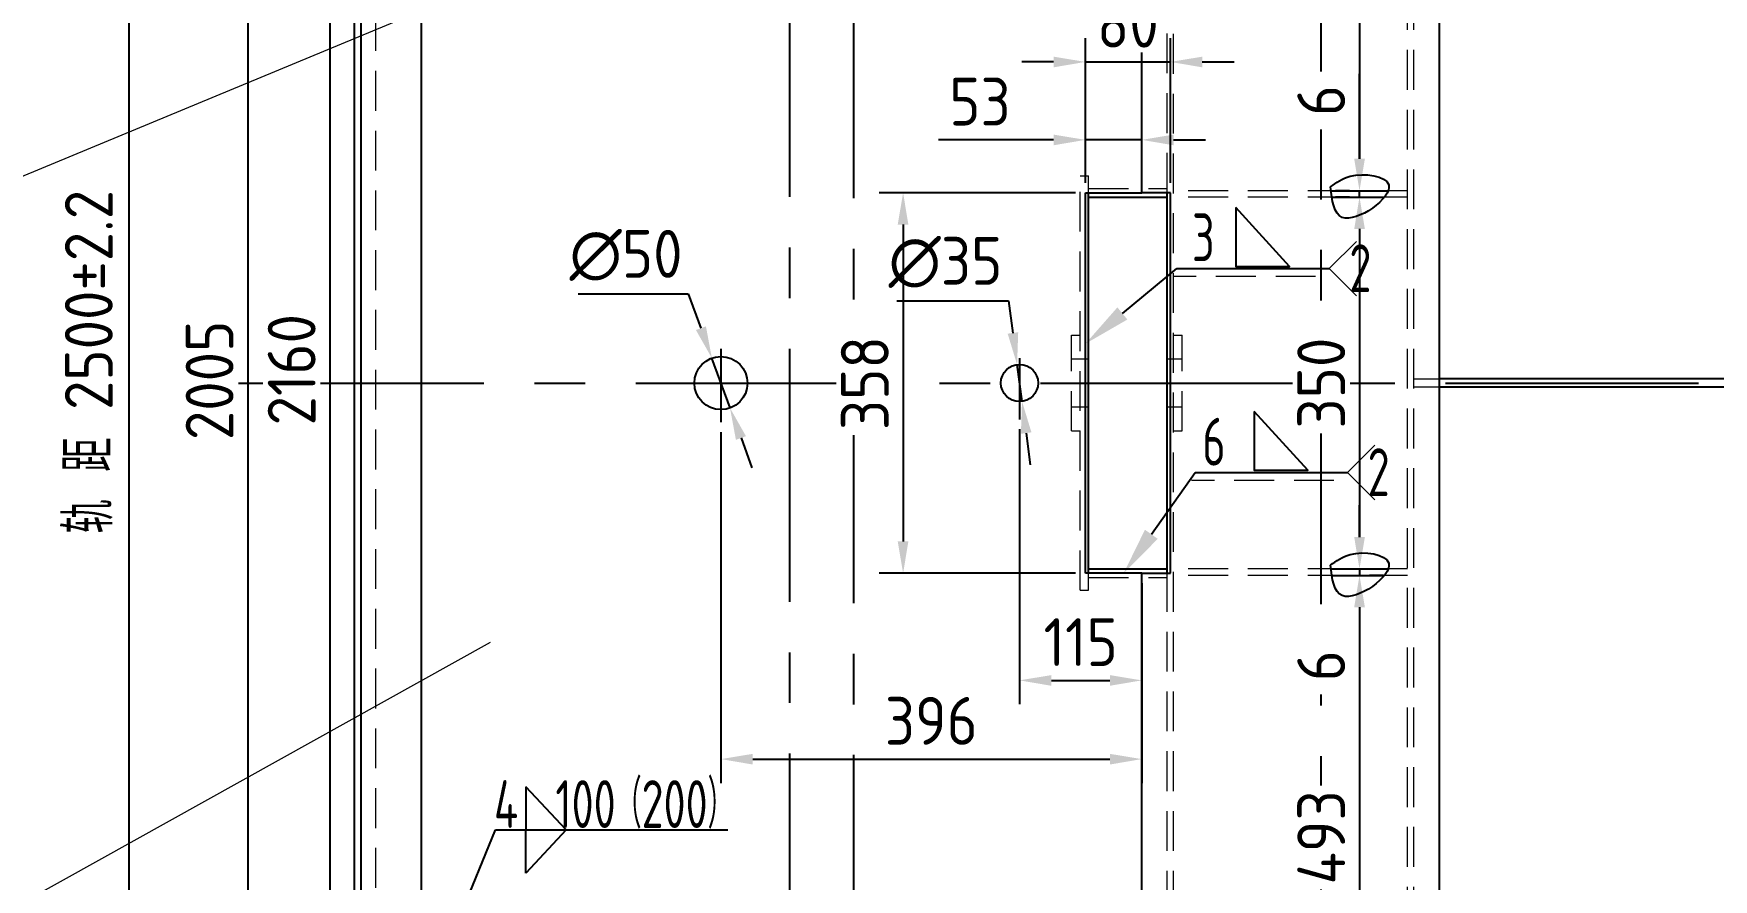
# Model space of a CAD drawing. Header units: millimetres. Extents: x 1747 to 2588, y -325 to 269.
# Drawn here: x 1802 to 1907.4, y -7.3 to 45.8 of the extents above; entities that cross this region are included whole.
import ezdxf
from ezdxf import colors
from ezdxf.entities.mleader import LeaderData, LeaderLine
from ezdxf.math import Vec2, Vec3

# ---------------------------------------------------------------- set-up
doc = ezdxf.new("R2010")
doc.units = ezdxf.units.MM
doc.linetypes.add('CENTER', pattern=[50.8, 31.75, -6.35, 6.35, -6.35])
doc.linetypes.add('DASHED', pattern=[0.75, 0.5, -0.25])
doc.layers.add('2细实线', color=3, linetype='Continuous')
doc.layers.add('3中心线', color=1, linetype='CENTER')
doc.layers.add('4虚线', color=2, linetype='DASHED', lineweight=18)
doc.layers.add('6标注', color=6, linetype='Continuous', lineweight=18)
doc.styles.get("Standard").update_dxf_attribs({"font": 'ISOCP.SHX', "bigfont": 'gbcbig.shx'})
doc.styles.add('wh_1', font='isocp.shx', dxfattribs={"bigfont": 'gbcbig.shx'})
doc.dimstyles.new('ISO-15', dxfattribs={"dimtxt": 3, "dimasz": 2, "dimexe": 1.5, "dimexo": 0.625, "dimgap": 0.9, "dimtad": 1, "dimlfac": 15, "dimdsep": 46, "dimtxsty": 'wh_1', "dimcen": 2.5, "dimadec": 0, "dimazin": 0, "dimtfac": 1, "dimtmove": 0, "dimatfit": 3, "dimfxl": 0.2, "dimtfill": 1, "dimarcsym": 0})
doc.dimstyles.new('ISO-15$3', dxfattribs={"dimtxt": 3, "dimasz": 2, "dimexe": 1.5, "dimexo": 0.625, "dimgap": 0.9, "dimtad": 1, "dimtih": 1, "dimtoh": 1, "dimlfac": 15, "dimdsep": 46, "dimtxsty": 'wh_1', "dimcen": 2.5, "dimadec": 0, "dimazin": 0, "dimtfac": 1, "dimtmove": 0, "dimatfit": 3, "dimfxl": 0.2, "dimtfill": 1, "dimarcsym": 0})

# ---------------------------------------------------------------- blocks, each defined once
blk = doc.blocks.new('*D320')
at = {"layer": '6标注', "color": 0, "lineweight": -2, "ltscale": 0.2, "transparency": 16777216}
for p, q in [((1819, 108.51), (1806.47, 108.51)), ((1807.97, 106.51), (1807.97, -56.16)), ((1814.96, -58.16), (1806.47, -58.16))]:
    blk.add_line(p, q, dxfattribs=at)
at = {"layer": '6标注', "color": 0, "ltscale": 0.2, "transparency": 16777216}
for points in [[(1807.64, 106.51), (1808.31, 106.51), (1807.97, 108.51)], [(1807.64, -56.16), (1808.31, -56.16), (1807.97, -58.16)]]:
    blk.add_solid(points, dxfattribs=at)
at = {"layer": 'Defpoints', "color": 0, "ltscale": 0.2, "transparency": 16777216}
for p in [(1819.63, 108.51), (1807.97, -58.16), (1815.58, -58.16)]:
    blk.add_point(p, dxfattribs=at)
at = {"layer": '6标注', "color": 0, "ltscale": 0.2, "transparency": 16777216, "insert": (1805.47, 25.18), "char_height": 3, "attachment_point": 5, "rotation": 90, "style": 'wh_1', "bg_fill": 3, "box_fill_scale": 1.1, "bg_fill_color": 256, "bg_fill_true_color": 13158600, "bg_fill_transparency": 0}
blk.add_mtext('轨 距 2500%%P2.2', dxfattribs=at)
blk = doc.blocks.new('*D323')
at = {"layer": '6标注', "color": 0, "lineweight": -2, "ltscale": 0.2, "transparency": 16777216}
for p, q in [((1822.83, 90.84), (1813.94, 90.84)), ((1815.44, 88.84), (1815.44, -40.82)), ((1822.83, -42.82), (1813.94, -42.82))]:
    blk.add_line(p, q, dxfattribs=at)
at = {"layer": '6标注', "color": 0, "ltscale": 0.2, "transparency": 16777216}
for points in [[(1815.11, 88.84), (1815.78, 88.84), (1815.44, 90.84)], [(1815.11, -40.82), (1815.78, -40.82), (1815.44, -42.82)]]:
    blk.add_solid(points, dxfattribs=at)
at = {"layer": 'Defpoints', "color": 0, "ltscale": 0.2, "transparency": 16777216}
for p in [(1823.45, 90.84), (1815.44, -42.82), (1823.45, -42.82)]:
    blk.add_point(p, dxfattribs=at)
at = {"layer": '6标注', "color": 0, "ltscale": 0.2, "transparency": 16777216, "insert": (1813.04, 24.01), "char_height": 3, "attachment_point": 5, "rotation": 90, "style": 'wh_1', "bg_fill": 3, "box_fill_scale": 1.1, "bg_fill_color": 256, "bg_fill_true_color": 13158600, "bg_fill_transparency": 0}
blk.add_mtext('2005', dxfattribs=at)
blk = doc.blocks.new('*D361')
at = {"layer": '6标注', "color": 0, "lineweight": -2, "ltscale": 0.2, "transparency": 16777216}
for p, q in [((1867.99, 36.4), (1867.99, 40.6)), ((1871.52, 36.4), (1871.52, 40.6)), ((1865.99, 39.1), (1858.76, 39.1)), ((1871.52, 39.1), (1867.99, 39.1)), ((1873.52, 39.1), (1875.52, 39.1))]:
    blk.add_line(p, q, dxfattribs=at)
at = {"layer": '6标注', "color": 0, "ltscale": 0.2, "transparency": 16777216}
for points in [[(1865.99, 39.43), (1865.99, 38.76), (1867.99, 39.1)], [(1873.52, 39.43), (1873.52, 38.76), (1871.52, 39.1)]]:
    blk.add_solid(points, dxfattribs=at)
at = {"layer": 'Defpoints', "color": 0, "ltscale": 0.2, "transparency": 16777216}
for p in [(1867.99, 39.1), (1867.99, 35.78), (1871.52, 35.78)]:
    blk.add_point(p, dxfattribs=at)
at = {"layer": '6标注', "color": 0, "ltscale": 0.2, "transparency": 16777216, "insert": (1861.37, 41.5), "char_height": 3, "attachment_point": 5, "style": 'wh_1', "bg_fill": 3, "box_fill_scale": 1.1, "bg_fill_color": 256, "bg_fill_true_color": 13158600, "bg_fill_transparency": 0}
blk.add_mtext('53', dxfattribs=at)
blk = doc.blocks.new('*D362')
at = {"layer": '6标注', "color": 0, "lineweight": -2, "ltscale": 0.2, "transparency": 16777216}
for p, q in [((1867.99, 36.4), (1867.99, 45.49)), ((1873.32, 36.4), (1873.32, 45.49)), ((1865.99, 43.99), (1863.99, 43.99)), ((1867.99, 43.99), (1873.32, 43.99)), ((1875.32, 43.99), (1877.32, 43.99))]:
    blk.add_line(p, q, dxfattribs=at)
at = {"layer": '6标注', "color": 0, "ltscale": 0.2, "transparency": 16777216}
for points in [[(1865.99, 44.32), (1865.99, 43.65), (1867.99, 43.99)], [(1875.32, 44.32), (1875.32, 43.65), (1873.32, 43.99)]]:
    blk.add_solid(points, dxfattribs=at)
at = {"layer": 'Defpoints', "color": 0, "ltscale": 0.2, "transparency": 16777216}
for p in [(1873.32, 43.99), (1867.99, 35.78), (1873.32, 35.78)]:
    blk.add_point(p, dxfattribs=at)
at = {"layer": '6标注', "color": 0, "ltscale": 0.2, "transparency": 16777216, "insert": (1870.65, 46.39), "char_height": 3, "attachment_point": 5, "style": 'wh_1', "bg_fill": 3, "box_fill_scale": 1.1, "bg_fill_color": 256, "bg_fill_true_color": 13158600, "bg_fill_transparency": 0}
blk.add_mtext('80', dxfattribs=at)
blk = doc.blocks.new('*D363')
at = {"layer": '6标注', "color": 0, "lineweight": -2, "ltscale": 0.2, "transparency": 16777216}
for p, q in [((1856.15, 29.01), (1863.17, 29.01)), ((1863.17, 29.01), (1863.44, 26.98)), ((1864.01, 22.69), (1863.7, 25)), ((1864.27, 20.7), (1864.53, 18.72))]:
    blk.add_line(p, q, dxfattribs=at)
at = {"layer": '6标注', "color": 0, "ltscale": 0.2, "transparency": 16777216}
for points in [[(1863.77, 27.03), (1863.11, 26.94), (1863.7, 25)], [(1864.6, 20.75), (1863.94, 20.66), (1864.01, 22.69)]]:
    blk.add_solid(points, dxfattribs=at)
at = {"layer": 'Defpoints', "color": 0, "ltscale": 0.2, "transparency": 16777216}
for p in [(1863.7, 25), (1864.01, 22.69)]:
    blk.add_point(p, dxfattribs=at)
at = {"layer": '6标注', "color": 0, "ltscale": 0.2, "transparency": 16777216, "insert": (1859.21, 31.41), "char_height": 3, "attachment_point": 5, "style": 'wh_1', "bg_fill": 3, "box_fill_scale": 1.1, "bg_fill_color": 256, "bg_fill_true_color": 13158600, "bg_fill_transparency": 0}
blk.add_mtext('∅35', dxfattribs=at)
blk = doc.blocks.new('*D364')
at = {"layer": '6标注', "color": 0, "lineweight": -2, "ltscale": 0.2, "transparency": 16777216}
for p, q in [((1836.17, 29.45), (1843.07, 29.45)), ((1843.07, 29.45), (1843.86, 27.29)), ((1845.69, 22.28), (1844.55, 25.41)), ((1846.38, 20.4), (1847.06, 18.52))]:
    blk.add_line(p, q, dxfattribs=at)
at = {"layer": '6标注', "color": 0, "ltscale": 0.2, "transparency": 16777216}
for points in [[(1844.18, 27.4), (1843.55, 27.17), (1844.55, 25.41)], [(1846.69, 20.51), (1846.06, 20.28), (1845.69, 22.28)]]:
    blk.add_solid(points, dxfattribs=at)
at = {"layer": 'Defpoints', "color": 0, "ltscale": 0.2, "transparency": 16777216}
for p in [(1844.55, 25.41), (1845.69, 22.28)]:
    blk.add_point(p, dxfattribs=at)
at = {"layer": '6标注', "color": 0, "ltscale": 0.2, "transparency": 16777216, "insert": (1839.17, 31.85), "char_height": 3, "attachment_point": 5, "style": 'wh_1', "bg_fill": 3, "box_fill_scale": 1.1, "bg_fill_color": 256, "bg_fill_true_color": 13158600, "bg_fill_transparency": 0}
blk.add_mtext('∅50', dxfattribs=at)
blk = doc.blocks.new('*D365')
at = {"layer": '6标注', "color": 0, "lineweight": -2, "ltscale": 0.2, "transparency": 16777216}
for p, q in [((1863.85, 20.94), (1863.85, 3.69)), ((1871.52, 11.29), (1871.52, 3.69)), ((1865.85, 5.19), (1869.52, 5.19))]:
    blk.add_line(p, q, dxfattribs=at)
at = {"layer": '6标注', "color": 0, "ltscale": 0.2, "transparency": 16777216}
for points in [[(1865.85, 5.52), (1865.85, 4.85), (1863.85, 5.19)], [(1869.52, 5.52), (1869.52, 4.85), (1871.52, 5.19)]]:
    blk.add_solid(points, dxfattribs=at)
at = {"layer": 'Defpoints', "color": 0, "ltscale": 0.2, "transparency": 16777216}
for p in [(1863.85, 21.57), (1871.52, 11.91), (1871.52, 5.19)]:
    blk.add_point(p, dxfattribs=at)
at = {"layer": '6标注', "color": 0, "ltscale": 0.2, "transparency": 16777216, "insert": (1867.69, 7.59), "char_height": 3, "attachment_point": 5, "style": 'wh_1', "bg_fill": 3, "box_fill_scale": 1.1, "bg_fill_color": 256, "bg_fill_true_color": 13158600, "bg_fill_transparency": 0}
blk.add_mtext('115', dxfattribs=at)
blk = doc.blocks.new('*D366')
at = {"layer": '6标注', "color": 0, "lineweight": -2, "ltscale": 0.2, "transparency": 16777216}
for p, q in [((1845.12, 20.76), (1845.12, -1.25)), ((1871.52, 11.29), (1871.52, -1.25)), ((1847.12, 0.25), (1869.52, 0.25))]:
    blk.add_line(p, q, dxfattribs=at)
at = {"layer": '6标注', "color": 0, "ltscale": 0.2, "transparency": 16777216}
for points in [[(1847.12, 0.58), (1847.12, -0.09), (1845.12, 0.25)], [(1869.52, 0.58), (1869.52, -0.09), (1871.52, 0.25)]]:
    blk.add_solid(points, dxfattribs=at)
at = {"layer": 'Defpoints', "color": 0, "ltscale": 0.2, "transparency": 16777216}
for p in [(1845.12, 21.38), (1871.52, 11.91), (1871.52, 0.25)]:
    blk.add_point(p, dxfattribs=at)
at = {"layer": '6标注', "color": 0, "ltscale": 0.2, "transparency": 16777216, "insert": (1858.32, 2.65), "char_height": 3, "attachment_point": 5, "style": 'wh_1', "bg_fill": 3, "box_fill_scale": 1.1, "bg_fill_color": 256, "bg_fill_true_color": 13158600, "bg_fill_transparency": 0}
blk.add_mtext('396', dxfattribs=at)
blk = doc.blocks.new('*D367')
at = {"layer": '6标注', "color": 0, "lineweight": -2, "ltscale": 0.2, "transparency": 16777216}
for p, q in [((1867.36, 35.78), (1855.05, 35.78)), ((1856.55, 33.78), (1856.55, 13.91)), ((1867.36, 11.91), (1855.05, 11.91))]:
    blk.add_line(p, q, dxfattribs=at)
at = {"layer": '6标注', "color": 0, "ltscale": 0.2, "transparency": 16777216}
for points in [[(1856.21, 33.78), (1856.88, 33.78), (1856.55, 35.78)], [(1856.21, 13.91), (1856.88, 13.91), (1856.55, 11.91)]]:
    blk.add_solid(points, dxfattribs=at)
at = {"layer": 'Defpoints', "color": 0, "ltscale": 0.2, "transparency": 16777216}
for p in [(1867.99, 35.78), (1856.55, 11.91), (1867.99, 11.91)]:
    blk.add_point(p, dxfattribs=at)
at = {"layer": '6标注', "color": 0, "ltscale": 0.2, "transparency": 16777216, "insert": (1854.15, 23.84), "char_height": 3, "attachment_point": 5, "rotation": 90, "style": 'wh_1', "bg_fill": 3, "box_fill_scale": 1.1, "bg_fill_color": 256, "bg_fill_true_color": 13158600, "bg_fill_transparency": 0}
blk.add_mtext('358', dxfattribs=at)
blk = doc.blocks.new('*D370')
at = {"layer": '6标注', "color": 0, "lineweight": -2, "ltscale": 0.2, "transparency": 16777216}
for p, q in [((1885.81, 63.24), (1886.68, 63.24)), ((1885.18, 61.24), (1885.18, 37.91)), ((1885.81, 35.91), (1886.68, 35.91))]:
    blk.add_line(p, q, dxfattribs=at)
at = {"layer": '6标注', "color": 0, "ltscale": 0.2, "transparency": 16777216}
for points in [[(1884.85, 61.24), (1885.52, 61.24), (1885.18, 63.24)], [(1884.85, 37.91), (1885.52, 37.91), (1885.18, 35.91)]]:
    blk.add_solid(points, dxfattribs=at)
at = {"layer": 'Defpoints', "color": 0, "ltscale": 0.2, "transparency": 16777216}
for p in [(1885.18, 63.24), (1885.18, 35.91), (1885.18, 35.91)]:
    blk.add_point(p, dxfattribs=at)
at = {"layer": '6标注', "color": 0, "ltscale": 0.2, "transparency": 16777216, "insert": (1882.78, 49.58), "char_height": 3, "attachment_point": 5, "rotation": 90, "style": 'wh_1', "bg_fill": 3, "box_fill_scale": 1.1, "bg_fill_color": 256, "bg_fill_true_color": 13158600, "bg_fill_transparency": 0}
blk.add_mtext('410', dxfattribs=at)
blk = doc.blocks.new('*D371')
at = {"layer": '6标注', "color": 0, "lineweight": -2, "ltscale": 0.2, "transparency": 16777216}
for p, q in [((1885.18, 37.91), (1885.18, 43.24)), ((1884.56, 35.91), (1883.68, 35.91)), ((1885.18, 35.51), (1885.18, 35.91)), ((1884.56, 35.51), (1883.68, 35.51)), ((1885.18, 33.51), (1885.18, 31.51))]:
    blk.add_line(p, q, dxfattribs=at)
at = {"layer": '6标注', "color": 0, "ltscale": 0.2, "transparency": 16777216}
for points in [[(1884.85, 37.91), (1885.52, 37.91), (1885.18, 35.91)], [(1884.85, 33.51), (1885.52, 33.51), (1885.18, 35.51)]]:
    blk.add_solid(points, dxfattribs=at)
at = {"layer": 'Defpoints', "color": 0, "ltscale": 0.2, "transparency": 16777216}
for p in [(1885.18, 35.91), (1885.18, 35.51), (1885.18, 35.51)]:
    blk.add_point(p, dxfattribs=at)
at = {"layer": '6标注', "color": 0, "ltscale": 0.2, "transparency": 16777216, "insert": (1882.78, 41.57), "char_height": 3, "attachment_point": 5, "rotation": 90, "style": 'wh_1', "bg_fill": 3, "box_fill_scale": 1.1, "bg_fill_color": 256, "bg_fill_true_color": 13158600, "bg_fill_transparency": 0}
blk.add_mtext('6', dxfattribs=at)
blk = doc.blocks.new('*D372')
at = {"layer": '6标注', "color": 0, "lineweight": -2, "ltscale": 0.2, "transparency": 16777216}
for p, q in [((1885.81, 35.51), (1886.68, 35.51)), ((1885.18, 33.51), (1885.18, 14.18)), ((1885.81, 12.18), (1886.68, 12.18))]:
    blk.add_line(p, q, dxfattribs=at)
at = {"layer": '6标注', "color": 0, "ltscale": 0.2, "transparency": 16777216}
for points in [[(1884.85, 33.51), (1885.52, 33.51), (1885.18, 35.51)], [(1884.85, 14.18), (1885.52, 14.18), (1885.18, 12.18)]]:
    blk.add_solid(points, dxfattribs=at)
at = {"layer": 'Defpoints', "color": 0, "ltscale": 0.2, "transparency": 16777216}
for p in [(1885.18, 35.51), (1885.18, 12.18), (1885.18, 12.18)]:
    blk.add_point(p, dxfattribs=at)
at = {"layer": '6标注', "color": 0, "ltscale": 0.2, "transparency": 16777216, "insert": (1882.78, 23.84), "char_height": 3, "attachment_point": 5, "rotation": 90, "style": 'wh_1', "bg_fill": 3, "box_fill_scale": 1.1, "bg_fill_color": 256, "bg_fill_true_color": 13158600, "bg_fill_transparency": 0}
blk.add_mtext('350', dxfattribs=at)
blk = doc.blocks.new('*D373')
at = {"layer": '6标注', "color": 0, "lineweight": -2, "ltscale": 0.2, "transparency": 16777216}
for p, q in [((1885.18, 14.18), (1885.18, 16.18)), ((1885.18, 12.18), (1885.18, 11.78)), ((1885.81, 12.18), (1886.68, 12.18)), ((1885.81, 11.78), (1886.68, 11.78)), ((1885.18, 9.78), (1885.18, 4.45))]:
    blk.add_line(p, q, dxfattribs=at)
at = {"layer": '6标注', "color": 0, "ltscale": 0.2, "transparency": 16777216}
for points in [[(1884.85, 14.18), (1885.52, 14.18), (1885.18, 12.18)], [(1884.85, 9.78), (1885.52, 9.78), (1885.18, 11.78)]]:
    blk.add_solid(points, dxfattribs=at)
at = {"layer": 'Defpoints', "color": 0, "ltscale": 0.2, "transparency": 16777216}
for p in [(1885.18, 12.18), (1885.18, 11.78), (1885.18, 11.78)]:
    blk.add_point(p, dxfattribs=at)
at = {"layer": '6标注', "color": 0, "ltscale": 0.2, "transparency": 16777216, "insert": (1882.78, 6.11), "char_height": 3, "attachment_point": 5, "rotation": 90, "style": 'wh_1', "bg_fill": 3, "box_fill_scale": 1.1, "bg_fill_color": 256, "bg_fill_true_color": 13158600, "bg_fill_transparency": 0}
blk.add_mtext('6', dxfattribs=at)
blk = doc.blocks.new('*D374')
at = {"layer": '6标注', "color": 0, "lineweight": -2, "ltscale": 0.2, "transparency": 16777216}
for p, q in [((1885.81, 11.78), (1886.68, 11.78)), ((1885.18, 9.78), (1885.18, -19.09)), ((1885.81, -21.09), (1886.68, -21.09))]:
    blk.add_line(p, q, dxfattribs=at)
at = {"layer": '6标注', "color": 0, "ltscale": 0.2, "transparency": 16777216}
for points in [[(1884.85, 9.78), (1885.52, 9.78), (1885.18, 11.78)], [(1884.85, -19.09), (1885.52, -19.09), (1885.18, -21.09)]]:
    blk.add_solid(points, dxfattribs=at)
at = {"layer": 'Defpoints', "color": 0, "ltscale": 0.2, "transparency": 16777216}
for p in [(1885.18, 11.78), (1885.18, -21.09), (1885.18, -21.09)]:
    blk.add_point(p, dxfattribs=at)
at = {"layer": '6标注', "color": 0, "ltscale": 0.2, "transparency": 16777216, "insert": (1882.78, -4.66), "char_height": 3, "attachment_point": 5, "rotation": 90, "style": 'wh_1', "bg_fill": 3, "box_fill_scale": 1.1, "bg_fill_color": 256, "bg_fill_true_color": 13158600, "bg_fill_transparency": 0}
blk.add_mtext('493', dxfattribs=at)
blk = doc.blocks.new('*D417')
at = {"layer": '6标注', "color": 0, "lineweight": -2, "ltscale": 0.2, "transparency": 16777216}
for p, q in [((1825.69, 95.84), (1819.09, 95.84)), ((1820.59, 93.84), (1820.59, -43.49)), ((1825.69, -45.49), (1819.09, -45.49))]:
    blk.add_line(p, q, dxfattribs=at)
at = {"layer": '6标注', "color": 0, "ltscale": 0.2, "transparency": 16777216}
for points in [[(1820.26, 93.84), (1820.92, 93.84), (1820.59, 95.84)], [(1820.26, -43.49), (1820.92, -43.49), (1820.59, -45.49)]]:
    blk.add_solid(points, dxfattribs=at)
at = {"layer": 'Defpoints', "color": 0, "ltscale": 0.2, "transparency": 16777216}
for p in [(1826.32, 95.84), (1820.59, -45.49), (1826.32, -45.49)]:
    blk.add_point(p, dxfattribs=at)
at = {"layer": '6标注', "color": 0, "ltscale": 0.2, "transparency": 16777216, "insert": (1818.19, 24.68), "char_height": 3, "attachment_point": 5, "rotation": 90, "style": 'wh_1', "bg_fill": 3, "box_fill_scale": 1.1, "bg_fill_color": 256, "bg_fill_true_color": 13158600, "bg_fill_transparency": 0}
blk.add_mtext('2160', dxfattribs=at)

msp = doc.modelspace()

# ---------------------------------------------------------------- linework, layer by layer
at = {"ltscale": 0.2}
for p, q in [((1822.11965, 119.84354), (1822.11965, -69.4898)), ((1822.51965, 95.84354), (1822.51965, -45.4898)), ((1826.31965, 95.84354), (1826.31965, -45.4898))]:
    msp.add_line(p, q, dxfattribs=at)
at = {"color": 7, "linetype": 'Continuous'}
for p, q in [((1871.51965, 35.77687), (1871.51965, 90.84354)), ((1890.18632, 90.84354), (1890.18632, -42.82313)), ((1867.98632, 35.77687), (1871.51965, 35.77687)), ((1867.98632, 11.9102), (1867.98632, 35.77687)), ((1868.18632, 11.9102), (1868.18632, 35.77687)), ((1868.18632, 35.5102), (1873.11965, 35.5102)), ((1873.31965, 35.77687), (1871.51965, 35.77687)), ((1873.11965, 11.9102), (1873.11965, 35.77687)), ((1873.31965, 11.9102), (1873.31965, 35.77687)), ((1921.31965, 24.1102), (1890.18632, 24.1102)), ((1921.31965, 23.57687), (1890.18632, 23.57687)), ((1871.51965, 11.9102), (1867.98632, 11.9102)), ((1868.18632, 12.17687), (1873.11965, 12.17687)), ((1871.51965, -42.82313), (1871.51965, 11.9102)), ((1871.51965, 11.9102), (1873.31965, 11.9102))]:
    msp.add_line(p, q, dxfattribs=at)
at = {"ltscale": 0.2, "flags": 128}
for points in [[(1877.4235, 34.86353), (1877.4235, 31.16513), (1880.7835, 31.16513), (1877.4235, 34.86353)], [(1878.56991, 22.06742), (1878.56991, 18.36902), (1881.92991, 18.36902), (1878.56991, 22.06742)], [(1832.8778, -1.48518), (1832.8778, -4.19369), (1835.40481, -4.19369), (1832.8778, -1.48518)], [(1832.8778, -6.9022), (1832.8778, -4.19369), (1835.40481, -4.19369), (1832.8778, -6.9022)]]:
    msp.add_lwpolyline(points, dxfattribs=at)
at = {"color": 7, "linetype": 'Continuous'}
for centre, radius in [((1845.11965, 23.84354), 1.66667), ((1863.85298, 23.84354), 1.16667)]:
    msp.add_circle(centre, radius, dxfattribs=at)
at = {"layer": '3中心线', "ltscale": 0.5}
for p, q in [((1849.45298, -116.87825), (1849.45298, 139.81614)), ((1882.78632, -117.03159), (1882.78632, 138.73908)), ((1853.45298, -116.96594), (1853.45298, 135.60354)), ((1814.37855, 23.84354), (2017.06043, 23.84354))]:
    msp.add_line(p, q, dxfattribs=at)
at = {"layer": '3中心线'}
for p, q in [((1845.11965, 25.99607), (1845.11965, 21.38249)), ((1863.85298, 25.40256), (1863.85298, 21.56567))]:
    msp.add_line(p, q, dxfattribs=at)
at = {"layer": '4虚线', "ltscale": 5}
for p, q in [((1823.45298, 122.17687), (1823.45298, -69.4898)), ((1888.18632, -47.75646), (1888.18632, 95.1102)), ((1888.58632, -47.75646), (1888.58632, 95.1102)), ((1873.11965, 35.77687), (1873.11965, 94.1102)), ((1873.51965, -46.75646), (1873.51965, 94.1102)), ((1867.65298, 36.84354), (1868.18632, 36.84354)), ((1867.65298, 10.84354), (1867.65298, 36.84354)), ((1868.18632, 35.77687), (1868.18632, 36.84354)), ((1868.18632, 36.04354), (1873.11965, 36.04354)), ((1888.18632, 35.9102), (1873.51965, 35.9102)), ((1888.18632, 35.5102), (1873.51965, 35.5102)), ((1882.42858, 30.52734), (1873.48904, 30.52734)), ((1867.11965, 20.84354), (1867.11965, 26.84354)), ((1867.11965, 26.84354), (1867.65298, 26.84354)), ((1873.51965, 26.84354), (1874.05298, 26.84354)), ((1874.05298, 20.84354), (1874.05298, 26.84354)), ((1867.65298, 25.34354), (1867.11965, 25.34354)), ((1868.18632, 25.34354), (1867.65298, 25.34354)), ((1873.51965, 25.34354), (1873.11965, 25.34354)), ((1874.05298, 25.34354), (1873.51965, 25.34354)), ((1867.11965, 22.34354), (1867.65298, 22.34354)), ((1867.65298, 22.34354), (1868.18632, 22.34354)), ((1873.11965, 22.34354), (1873.51965, 22.34354)), ((1873.51965, 22.34354), (1874.05298, 22.34354)), ((1867.11965, 20.84354), (1867.65298, 20.84354)), ((1873.51965, 20.84354), (1874.05298, 20.84354)), ((1883.57499, 17.73122), (1874.63545, 17.73122)), ((1868.18632, 10.84354), (1868.18632, 11.9102)), ((1868.18632, 11.64354), (1873.11965, 11.64354)), ((1873.11965, -46.75646), (1873.11965, 11.9102)), ((1888.18632, 12.17687), (1873.51965, 12.17687)), ((1888.18632, 11.77687), (1873.51965, 11.77687)), ((1867.65298, 10.84354), (1868.18632, 10.84354))]:
    msp.add_line(p, q, dxfattribs=at)
at = {"layer": '4虚线', "ltscale": 10}
for p, q in [((1888.58632, 24.1102), (1890.18632, 24.1102)), ((1890.18632, 23.57687), (1888.58632, 23.57687))]:
    msp.add_line(p, q, dxfattribs=at)
at = {"layer": '6标注', "ltscale": 0.2}
for p, q in [((1884.99613, 32.73252), (1883.28298, 31.01938)), ((1884.99613, 29.30624), (1883.28298, 31.01938)), ((1886.14254, 19.93641), (1884.4294, 18.22327)), ((1886.14254, 16.51012), (1884.4294, 18.22327))]:
    msp.add_line(p, q, dxfattribs=at)

# ---------------------------------------------------------------- texts
at = {"layer": '6标注', "style": 'wh_1', "width": 0.75}
for s, p in [('3', (1874.67511, 31.48479)), ('6', (1875.31984, 18.66481))]:
    msp.add_text(s, height=3, dxfattribs=at).set_placement(p)
at = {"layer": '6标注', "ltscale": 0.2, "style": 'wh_1', "width": 0.75}
for s, p in [('2', (1884.54612, 29.54759)), ('2', (1885.69254, 16.75147)), ('100（200）', (1834.73818, -4.07074)), ('4', (1830.88024, -4.07074))]:
    msp.add_text(s, height=3, dxfattribs=at).set_placement(p)

# ---------------------------------------------------------------- leaders
at = {"layer": '6标注', "ltscale": 0.2}
ml = msp.add_multileader_mtext('Standard', dxfattribs=at)
ml.set_content('')
ml.set_leader_properties()
ml.build(insert=Vec2(0, 0))
ml.multileader.update_dxf_attribs({"text_right_attachment_type": 6, "dogleg_length": 0, "arrow_head_size": 3})
ctx = ml.context
ctx.base_point, ctx.char_height, ctx.arrow_head_size, ctx.landing_gap_size, ctx.plane_origin = Vec3(1883.28298, 31.01938), 0.18, 3, 0.09, Vec3(1868.6016, 14.7437)
ctx.right_attachment = 6
notes = []
notes.append((ctx, [(0, (1, 1, 0), (1883.28298, 31.01938), (1, 0), 0, [(0, [(1867.98632, 26.30781), (1873.73184, 31.01938)], 0, [])])]))
ctx.mtext, ml.multileader.dxf.content_type = None, 0
ml = msp.add_multileader_mtext('Standard', dxfattribs=at)
ml.set_content('')
ml.set_leader_properties()
ml.build(insert=Vec2(0, 0))
ml.multileader.update_dxf_attribs({"text_right_attachment_type": 6, "dogleg_length": 0, "arrow_head_size": 3})
ctx = ml.context
ctx.base_point, ctx.char_height, ctx.arrow_head_size, ctx.landing_gap_size, ctx.plane_origin = Vec3(1884.4294, 18.22327), 0.18, 3, 0.09, Vec3(1869.74802, 1.94758)
ctx.right_attachment = 6
notes.append((ctx, [(0, (1, 1, 0), (1884.4294, 18.22327), (1, 0), 0, [(0, [(1870.38386, 11.9102), (1874.87825, 18.22327)], 0, [])])]))
ctx.mtext, ml.multileader.dxf.content_type = None, 0
ml = msp.add_multileader_mtext('Standard', dxfattribs=at)
ml.set_content('')
ml.set_leader_properties()
ml.build(insert=Vec2(0, 0))
ml.multileader.update_dxf_attribs({"text_right_attachment_type": 6, "dogleg_length": 0, "arrow_head_size": 3})
ctx = ml.context
ctx.base_point, ctx.char_height, ctx.arrow_head_size, ctx.landing_gap_size, ctx.plane_origin = Vec3(1845.5589, -4.19369), 0.18, 3, 0.09, Vec3(1825.84285, -20.46938)
ctx.right_attachment = 6
notes.append((ctx, [(0, (1, 1, 0), (1845.5589, -4.19369), (1, 0), 0, [(0, [(1826.98632, -13.98435), (1830.97308, -4.19369)], 0, [])])]))
ctx.mtext, ml.multileader.dxf.content_type = None, 0
for ctx, leaders in notes:
    for number, flags, end, landing, length, lines in leaders:
        leader = LeaderData()
        leader.index, (leader.has_last_leader_line, leader.has_dogleg_vector, leader.attachment_direction) = number, flags
        leader.last_leader_point, leader.dogleg_vector, leader.dogleg_length = Vec3(end), Vec3(landing), length
        for number, points, colour, breaks in lines:
            line = LeaderLine()
            line.index, line.vertices, line.color, line.breaks = number, Vec3.list(points), colors.encode_raw_color(colour), breaks
            leader.lines.append(line)
        ctx.leaders.append(leader)

# ---------------------------------------------------------------- next in the draw order: dimensions: what is measured, and where the dimension line sits
dim = msp.add_linear_dim(base=(1807.97433, -58.15646), p1=(1819.6266, 108.5102), p2=(1815.58095, -58.15646), angle=90, text='轨 距 <>%%P2.2', dimstyle='ISO-15', dxfattribs=at)
dim.commit()
dim.dimension.update_dxf_attribs({"geometry": '*D320', "text_midpoint": (1805.47477, 25.17687)})
dim = msp.add_linear_dim(base=(1885.18306, 35.9102), p1=(1885.18306, 63.24354), p2=(1885.18306, 35.9102), angle=90, dimstyle='ISO-15', dxfattribs=at)
dim.commit()
dim.dimension.update_dxf_attribs({"geometry": '*D370', "text_midpoint": (1882.78306, 49.57687)})
dim = msp.add_linear_dim(base=(1867.98632, 39.09814), p1=(1871.51965, 35.77687), p2=(1867.98632, 35.77687), dimstyle='ISO-15', dxfattribs=at)
dim.commit()
dim.dimension.update_dxf_attribs({"geometry": '*D361', "text_midpoint": (1861.37418, 41.49814)})
for p1, p2, picture, middle in [((1845.69033, 22.27762), (1844.54897, 25.40946), '*D364', (1839.17374, 29.4542)), ((1864.0057, 22.68691), (1863.70027, 25.00017), '*D363', (1859.2088, 29.00921))]:
    dim = msp.add_diameter_dim_2p(p1=p1, p2=p2, dimstyle='ISO-15$3', dxfattribs=at)
    dim.commit()
    dim.dimension.update_dxf_attribs({"geometry": picture, "text_midpoint": middle, "dimtype": 163})

# ---------------------------------------------------------------- next in the draw order: dimensions: what is measured, and where the dimension line sits
dim = msp.add_linear_dim(base=(1815.4422, -42.82313), p1=(1823.45298, 90.84354), p2=(1823.45298, -42.82313), angle=90, dimstyle='ISO-15', dxfattribs=at)
dim.commit()
dim.dimension.update_dxf_attribs({"geometry": '*D323', "text_midpoint": (1813.0419, 24.0102)})
for base, p1, p2, picture, middle in [((1873.31965, 43.98538), (1867.98632, 35.77687), (1873.31965, 35.77687), '*D362', (1870.65298, 46.38538)), ((1871.51965, 5.18593), (1863.85298, 21.56567), (1871.51965, 11.9102), '*D365', (1867.68632, 7.58593))]:
    dim = msp.add_linear_dim(base=base, p1=p1, p2=p2, dimstyle='ISO-15', dxfattribs=at)
    dim.commit()
    dim.dimension.update_dxf_attribs({"geometry": picture, "text_midpoint": middle})
dim = msp.add_linear_dim(base=(1885.18306, 35.5102), p1=(1885.18306, 35.9102), p2=(1885.18306, 35.5102), angle=90, dimstyle='ISO-15', dxfattribs=at)
dim.commit()
dim.dimension.update_dxf_attribs({"geometry": '*D371', "text_midpoint": (1885.18306, 41.57438), "dimtype": 160})

# ---------------------------------------------------------------- next in the draw order: linework, layer by layer
at = {"layer": '6标注', "ltscale": 0.2, "flags": 128}
for points in [[(1847.09962, 55.82837), (1799.40116, 36.03724), (1794.02051, 36.03724)], [(1830.64853, 7.5607), (1799.40116, -9.81367), (1794.02051, -9.81367)]]:
    msp.add_lwpolyline(points, dxfattribs=at)

# ---------------------------------------------------------------- next in the draw order: dimensions: what is measured, and where the dimension line sits
at = {"layer": '6标注', "ltscale": 0.2}
dim = msp.add_linear_dim(base=(1885.18306, 12.17687), p1=(1885.18306, 35.5102), p2=(1885.18306, 12.17687), angle=90, dimstyle='ISO-15', dxfattribs=at)
dim.commit()
dim.dimension.update_dxf_attribs({"geometry": '*D372', "text_midpoint": (1882.78306, 23.84354)})
dim = msp.add_linear_dim(base=(1871.51965, 0.24728), p1=(1845.11965, 21.38249), p2=(1871.51965, 11.9102), dimstyle='ISO-15', dxfattribs=at)
dim.commit()
dim.dimension.update_dxf_attribs({"geometry": '*D366', "text_midpoint": (1858.31965, 2.64728)})

# ---------------------------------------------------------------- next in the draw order: linework, layer by layer
at = {"color": 7, "linetype": 'Continuous'}
for p, q in [((1883.3883, 35.9102), (1886.97783, 35.9102)), ((1883.44369, 35.51051), (1886.74368, 35.51051))]:
    msp.add_line(p, q, dxfattribs=at)
at = {"layer": '2细实线', "ltscale": 0.2}
msp.add_spline([(1883.35867, 36.14386), (1884.09505, 34.23969), (1887.01229, 36.28212), (1884.58836, 36.81959), (1883.35867, 36.14386)], degree=3, dxfattribs=at)

# ---------------------------------------------------------------- next in the draw order: dimensions: what is measured, and where the dimension line sits
at = {"layer": '6标注', "ltscale": 0.2}
dim = msp.add_linear_dim(base=(1820.58895, -45.4898), p1=(1826.31965, 95.84354), p2=(1826.31965, -45.4898), angle=90, text='2160', dimstyle='ISO-15', dxfattribs=at)
dim.commit()
dim.dimension.update_dxf_attribs({"geometry": '*D417', "text_midpoint": (1820.58895, 24.67619), "dimtype": 160})
for base, p1, p2, picture, middle in [((1856.54632, 11.9102), (1867.98632, 35.77687), (1867.98632, 11.9102), '*D367', (1854.14632, 23.84354)), ((1885.18306, 11.77687), (1885.18306, 12.17687), (1885.18306, 11.77687), '*D373', (1882.78306, 6.1127))]:
    dim = msp.add_linear_dim(base=base, p1=p1, p2=p2, angle=90, dimstyle='ISO-15', dxfattribs=at)
    dim.commit()
    dim.dimension.update_dxf_attribs({"geometry": picture, "text_midpoint": middle})

# ---------------------------------------------------------------- next in the draw order: dimensions: what is measured, and where the dimension line sits
dim = msp.add_linear_dim(base=(1885.18306, -21.0898), p1=(1885.18306, 11.77687), p2=(1885.18306, -21.0898), angle=90, dimstyle='ISO-15', dxfattribs=at)
dim.commit()
dim.dimension.update_dxf_attribs({"geometry": '*D374', "text_midpoint": (1882.78306, -4.65646)})

# ---------------------------------------------------------------- next in the draw order: linework, layer by layer
at = {"color": 7, "linetype": 'Continuous'}
for p, q in [((1883.3883, 12.17687), (1886.97783, 12.17687)), ((1883.44369, 11.77718), (1886.74368, 11.77718))]:
    msp.add_line(p, q, dxfattribs=at)
at = {"layer": '2细实线', "ltscale": 0.2}
msp.add_spline([(1883.35867, 12.41052), (1884.09505, 10.50636), (1887.01229, 12.54879), (1884.58836, 13.08625), (1883.35867, 12.41052)], degree=3, dxfattribs=at)

doc.saveas('drawing.dxf')
